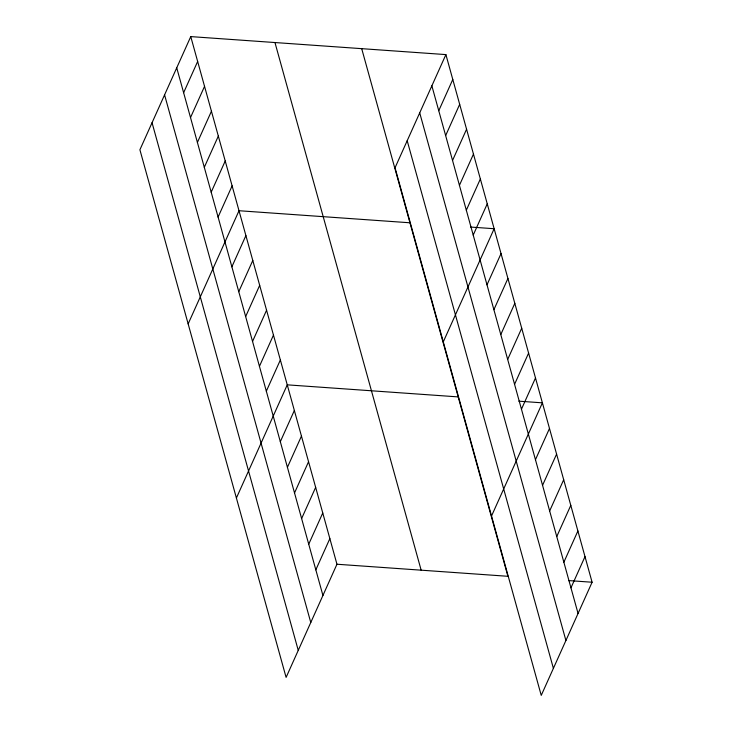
<?xml version="1.0" encoding="UTF-8"?>
<svg xmlns="http://www.w3.org/2000/svg" width="732" height="732" viewBox="0 0 732 732"><rect width="100%" height="100%" fill="white"/><g stroke="black" fill="none" stroke-linecap="round" stroke-linejoin="round"><path stroke-width="1.1" d="M190.759 36.6L139.904 149.767L286.102 677.402L336.958 564.235L190.759 36.6L445.898 54.598L592.096 582.233L541.241 695.4L395.042 167.765L445.898 54.598M183.622 92.699L197.658 61.479M190.512 117.578L204.548 86.349M197.402 142.447L211.438 111.227M204.301 167.326L218.328 136.097M211.191 192.196L225.227 160.976M218.081 217.075L232.117 185.846M188.151 323.883L239.007 210.725L409.947 222.784M231.87 266.823L245.897 235.594M238.76 291.693L252.796 260.473M245.65 316.572L259.686 285.343M252.54 341.441L266.576 310.222M259.439 366.32L273.466 335.091M266.329 391.19L280.365 359.97M236.399 498.007L287.255 384.84L458.195 396.9M280.319 441.698L294.356 410.469M438.761 110.697L452.788 79.477M287.42 467.318L301.456 436.098M445.651 135.576L459.678 104.347M294.52 492.947L308.556 461.727M452.541 160.445L466.577 129.225M301.621 518.576L315.657 487.356M459.431 185.324L473.467 154.095M308.721 544.205L322.757 512.986M466.33 210.194L480.357 178.974M315.831 569.835L329.858 538.606M473.22 235.073L487.247 203.844M443.281 341.881L494.146 228.723L470.566 227.057M487 284.821L501.036 253.592M493.89 309.691L507.926 278.471M500.789 334.57L514.816 303.341M507.679 359.439L521.715 328.22M514.569 384.318L528.605 353.089M521.458 409.188L535.495 377.968M491.529 516.005L542.385 402.838L518.814 401.173M535.458 459.696L549.485 428.467M542.558 485.325L556.594 454.096M549.659 510.945L563.695 479.725M556.759 536.574L570.795 505.354M563.86 562.203L577.896 530.984M570.96 587.833L584.996 556.613M336.958 564.235L507.898 576.294L361.7 48.66M568.517 580.577L592.096 582.233M431.862 85.827L578.06 613.462M419.711 112.865L565.909 640.5M407.193 140.718L553.392 668.362M274.958 42.538L421.156 570.182M176.732 67.829L322.931 595.464M164.581 94.867L310.771 622.502M152.055 122.72L298.253 650.364"/></g></svg>
